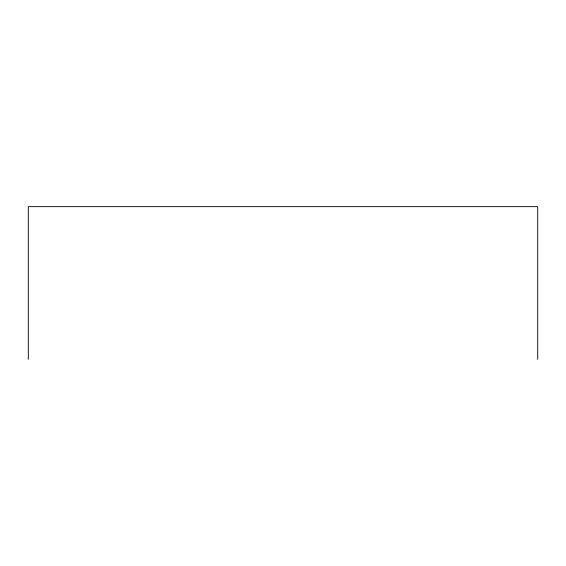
<?xml version="1.0" encoding="UTF-8"?>
<svg xmlns="http://www.w3.org/2000/svg" width="566" height="566" viewBox="0 0 566 566"><rect width="100%" height="100%" fill="white"/><g stroke="black" fill="none" stroke-linecap="round" stroke-linejoin="round"><path stroke-width="0.85" d="M537.7 359.36L537.7 206.64L28.3 206.64L28.3 359.36"/></g></svg>
